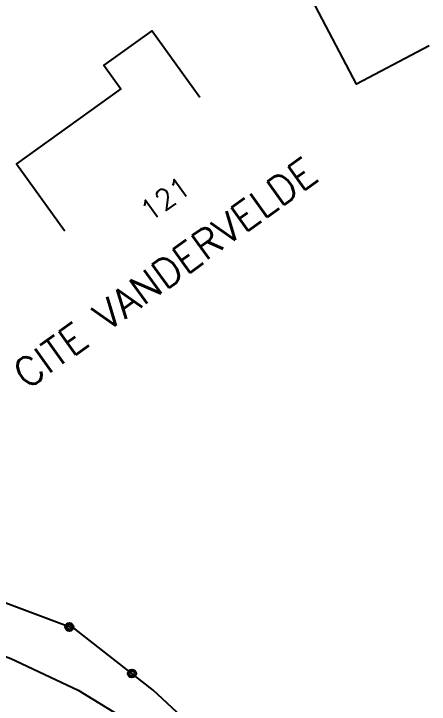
# Model space of a CAD drawing. Header units: millimetres. Extents: x 138000 to 139000, y 124000 to 124998.
# Drawn here: x 138094.33 to 138119.58, y 124695.6 to 124737.58 of the extents above; entities that cross this region are included whole.
import ezdxf
from ezdxf.enums import TextEntityAlignment as Align

# ---------------------------------------------------------------- set-up
doc = ezdxf.new("R2010")
doc.units = ezdxf.units.MM
doc.layers.get('0').update_dxf_attribs({"linetype": 'CONTINUOUS'})
for name, color, linetype in [('W0008', 7, 'CONTINUOUS'), ('W0100', 7, 'CONTINUOUS'), ('W0322', 7, 'CONTINUOUS'), ('W0989', 7, 'CONTINUOUS'), ('W0991', 7, 'CONTINUOUS')]:
    doc.layers.add(name, color=color, linetype=linetype)
doc.styles.get("Standard").update_dxf_attribs({"font": 'romans.shx', "width": 0.85})

# ---------------------------------------------------------------- blocks, each defined once
blk = doc.blocks.new('t322o')
at = {"color": 0, "linetype": 'Continuous'}
for radius in [0.25, 0.15]:
    blk.add_circle((0, 0), radius, dxfattribs=at)

msp = doc.modelspace()

# ---------------------------------------------------------------- linework, layer by layer
at = {"layer": 'W0008'}
msp.add_lwpolyline([(138100.447, 124743.454), (138080.985, 124729.6), (138078.577, 124727.859), (138059.013, 124713.885), (138058.605, 124713.489), (138058.219, 124712.839), (138057.911, 124712.191), (138057.792, 124712.235), (138057.685, 124711.935), (138057.508, 124711.5), (138061.527, 124710.173), (138078.467, 124704.025), (138085.911, 124701.387), (138090.416, 124699.76), (138094.141, 124698.377), (138098.243, 124696.457), (138101.799, 124694.257)], dxfattribs=at)
at = {"layer": 'W0100'}
for points in [[(138119.579, 124735.632), (138115.151, 124733.311), (138110.167, 124742.819)], [(138105.642, 124732.494), (138102.724, 124736.554), (138099.806, 124734.457), (138100.838, 124733.021), (138094.502, 124728.468), (138097.419, 124724.408), (138097.419, 124724.408), (138097.419, 124724.408), (138097.419, 124724.408), (138097.419, 124724.408), (138097.419, 124724.408), (138097.419, 124724.408), (138097.419, 124724.408), (138097.419, 124724.408), (138097.419, 124724.408), (138097.419, 124724.408), (138097.419, 124724.408), (138097.419, 124724.408), (138097.419, 124724.408), (138097.419, 124724.408), (138097.419, 124724.408), (138097.419, 124724.408), (138097.419, 124724.408), (138097.419, 124724.408), (138097.419, 124724.408), (138097.419, 124724.408), (138097.419, 124724.408), (138097.419, 124724.408), (138097.419, 124724.408), (138097.419, 124724.408), (138097.419, 124724.408), (138097.419, 124724.408), (138097.419, 124724.408), (138097.419, 124724.408), (138097.419, 124724.408), (138097.419, 124724.408), (138097.419, 124724.408), (138097.419, 124724.408), (138097.419, 124724.408), (138097.419, 124724.408), (138097.419, 124724.408), (138097.419, 124724.408), (138097.419, 124724.408), (138097.419, 124724.408), (138097.419, 124724.408), (138097.419, 124724.408), (138097.419, 124724.408), (138097.419, 124724.408), (138097.419, 124724.408), (138097.419, 124724.408), (138097.419, 124724.408), (138097.419, 124724.408), (138097.419, 124724.408), (138097.419, 124724.408), (138097.419, 124724.408), (138097.419, 124724.408), (138097.419, 124724.408), (138097.419, 124724.408), (138097.419, 124724.408), (138097.419, 124724.408), (138097.419, 124724.408), (138097.419, 124724.408), (138097.419, 124724.408), (138097.419, 124724.408), (138097.419, 124724.408), (138097.419, 124724.408), (138097.419, 124724.408), (138097.419, 124724.408), (138097.419, 124724.408), (138097.419, 124724.408), (138097.419, 124724.408), (138097.419, 124724.408), (138097.419, 124724.408), (138097.419, 124724.408), (138097.419, 124724.408), (138097.419, 124724.408), (138097.419, 124724.408), (138097.419, 124724.408), (138097.419, 124724.408), (138097.419, 124724.408), (138097.419, 124724.408), (138097.419, 124724.408), (138097.419, 124724.408), (138097.419, 124724.408), (138097.419, 124724.408), (138097.419, 124724.408), (138097.419, 124724.408), (138097.419, 124724.408), (138097.419, 124724.408), (138097.419, 124724.408), (138097.419, 124724.408), (138097.419, 124724.408), (138097.419, 124724.408), (138097.419, 124724.408), (138097.419, 124724.408), (138097.419, 124724.408), (138097.419, 124724.408), (138097.419, 124724.408), (138097.419, 124724.408), (138097.419, 124724.408), (138097.419, 124724.408), (138097.419, 124724.408), (138097.419, 124724.408), (138097.419, 124724.408), (138097.419, 124724.408), (138097.419, 124724.408), (138097.419, 124724.408), (138097.419, 124724.408), (138097.419, 124724.408), (138097.419, 124724.408), (138097.419, 124724.408), (138097.419, 124724.408), (138097.419, 124724.408), (138097.419, 124724.408), (138097.419, 124724.408), (138097.419, 124724.408), (138097.419, 124724.408), (138097.419, 124724.408), (138097.419, 124724.408), (138097.419, 124724.408)]]:
    msp.add_lwpolyline(points, dxfattribs=at)
at = {"layer": 'W0322'}
msp.add_lwpolyline([(138113.931, 124686.707), (138111.995, 124687.47), (138110.067, 124688.844), (138105.96, 124693.511), (138102.801, 124696.462), (138098.056, 124700.163), (138061.106, 124714.029)], dxfattribs=at)

# ---------------------------------------------------------------- block references
for p, rotation in [((138097.71, 124700.293), 159.4305583292586), ((138101.51, 124697.469), 142.0464381203268)]:
    msp.add_blockref('t322o', p, dxfattribs=dict(at, rotation=rotation))

# ---------------------------------------------------------------- texts
at = {"layer": 'W0989'}
msp.add_text('CITE VANDERVELDE', height=1.75, rotation=35.7345, dxfattribs=at).set_placement((138103.531, 124721.828), align=Align.MIDDLE)
at = {"layer": 'W0991'}
msp.add_text('121', height=1.25, rotation=35.7024, dxfattribs=at).set_placement((138103.535, 124726.34), align=Align.MIDDLE)

doc.saveas('drawing.dxf')
